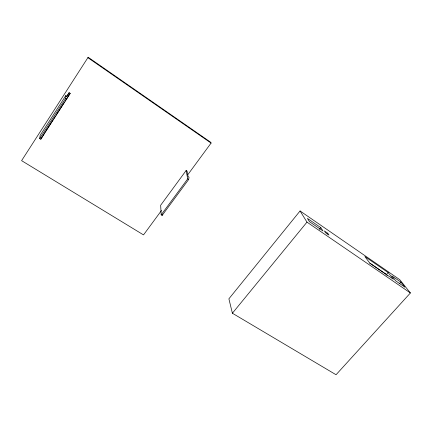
<?xml version="1.0" encoding="UTF-8"?>
<svg xmlns="http://www.w3.org/2000/svg" width="432" height="432" viewBox="0 0 432 432"><rect width="100%" height="100%" fill="white"/><g stroke="black" fill="none" stroke-linecap="round" stroke-linejoin="round"><path stroke-width="0.65" d="M39.69 138.542L65.707 98.248L65.821 95.575L66.906 96.293L69.142 92.659L70.195 93.361L40.786 139.228L39.69 138.542L40.16 135.362L65.821 95.575M188.649 179.501L189.027 177.19L188.087 176.569L187.045 171.121L186.133 170.51L160.661 205.249L161.185 214.834L162.13 215.428L188.649 179.501L187.699 178.87L186.133 170.51M162.13 215.428L162.427 214.326M40.786 139.228L44.836 132.619M66.604 96.59L69.142 92.659M45.176 132.068L53.152 119.729M53.876 118.606L55.328 116.359M56.052 115.241L64.395 102.335M65.119 101.212L70.195 93.361M161.509 210.46L143.521 234.905L21.6 160.655L88.155 57.256L210.805 142.344L211.07 143.089L187.888 174.604M161.185 214.834L187.699 178.87M300.062 210.956L228.89 298.82L232.394 313.232L336.053 374.744L410.4 292.961L399.757 279.671L300.062 210.956L306.979 222.129L410.4 292.961M232.394 313.232L306.979 222.129M319.388 229.365L320.825 227.637L307.406 218.408L309.463 221.67L323.033 230.985L320.825 227.637M327.062 234.128L327.78 233.264L324.394 230.936L325.593 232.745L329 235.078L327.78 233.264M387.158 275.578L386.359 274.536L388.125 272.549L364.878 256.538L369.7 263.018L393.374 279.266L388.125 272.549M399.524 283.581L400.858 282.101L391.759 275.837L395.701 280.859L404.919 287.188L400.858 282.101M65.707 98.248L66.809 98.977M369.754 263.142L386.359 274.536M87.885 57.677L211.07 143.089"/></g></svg>
